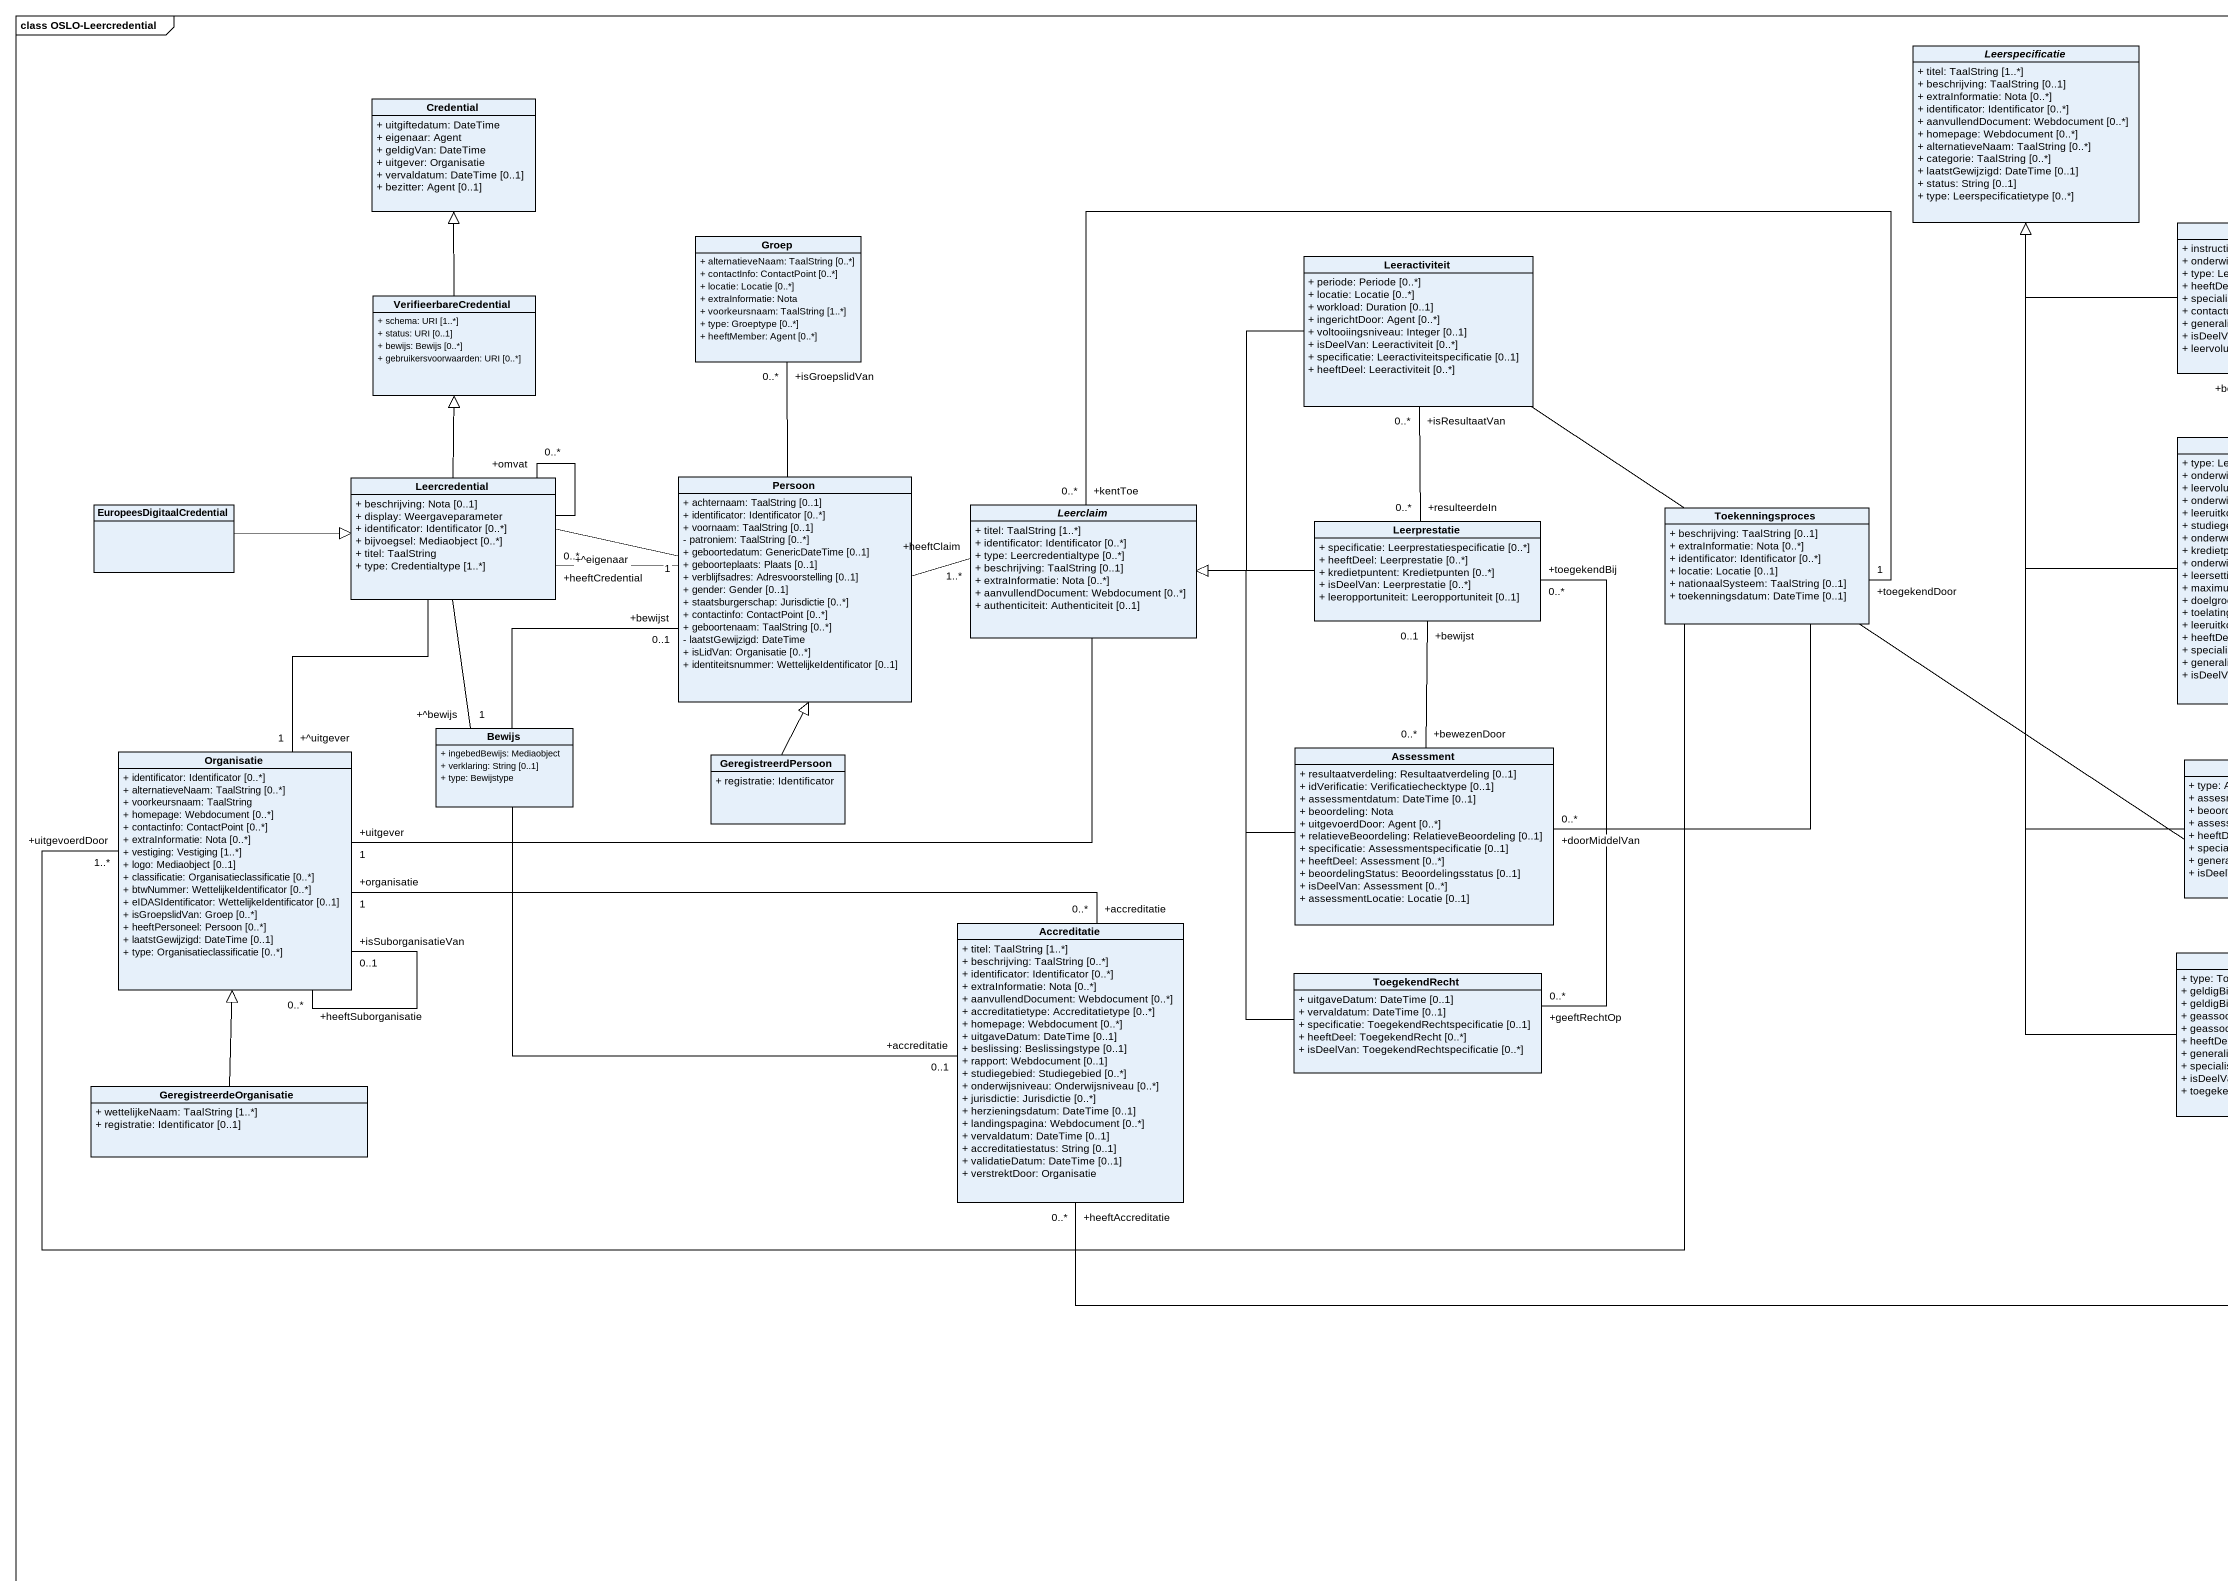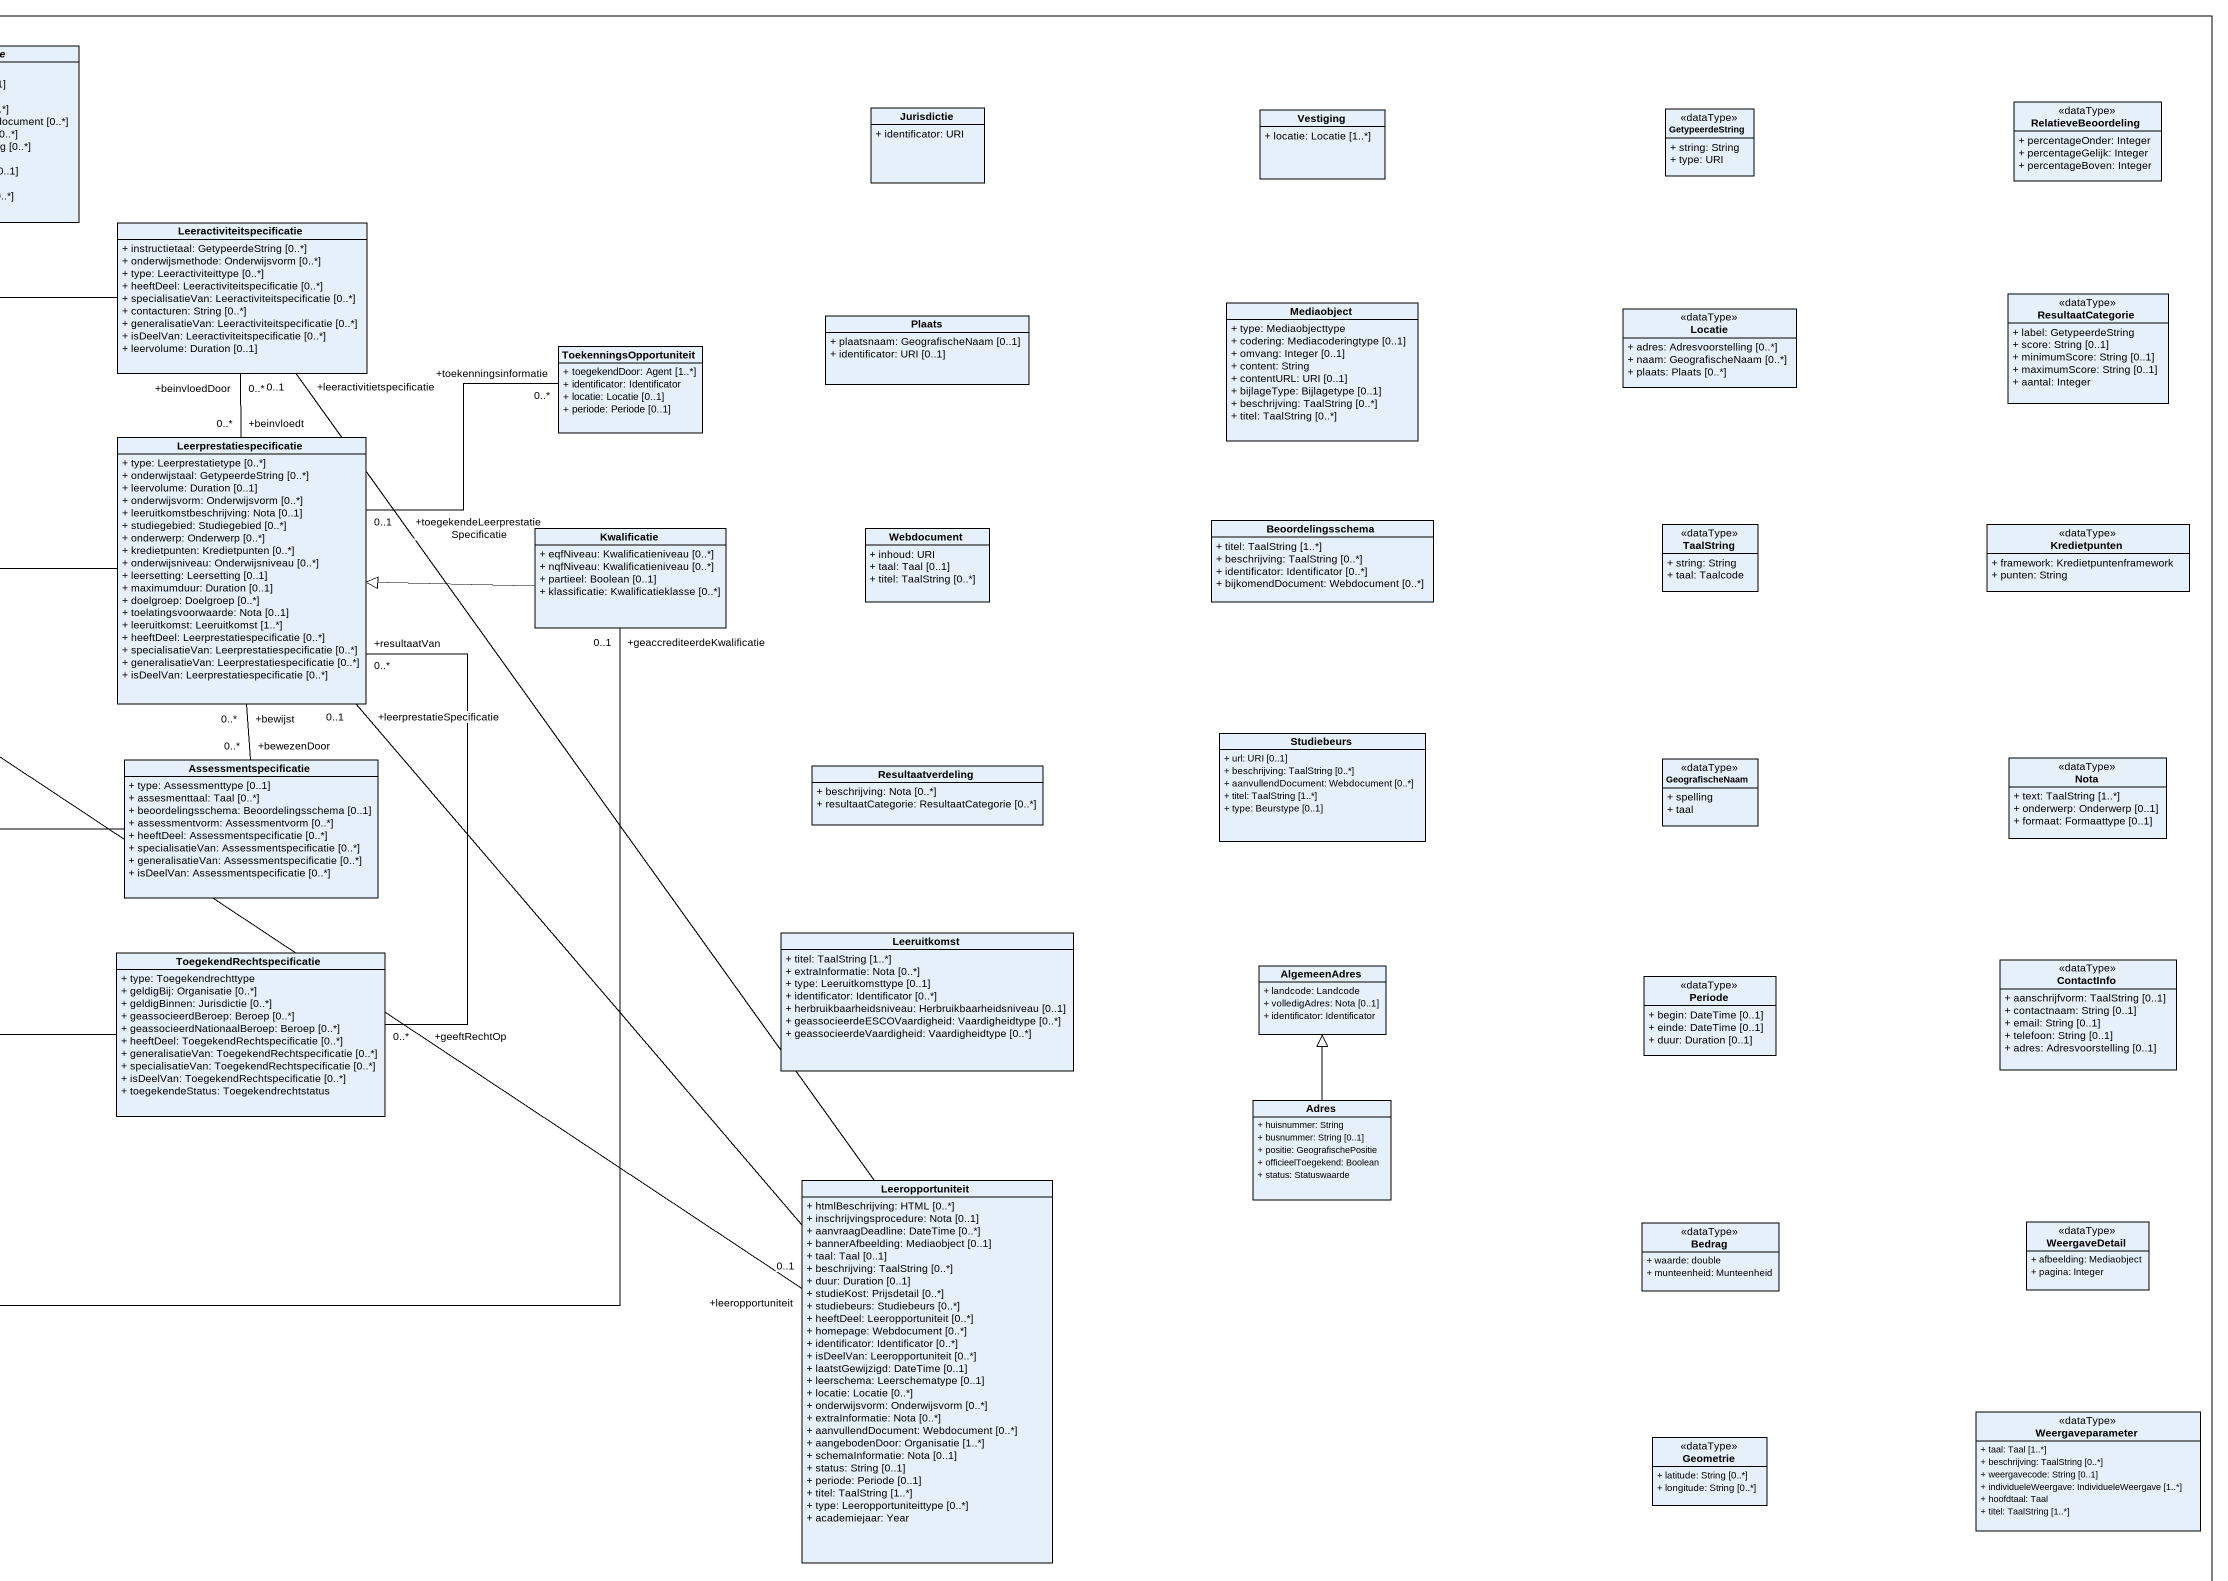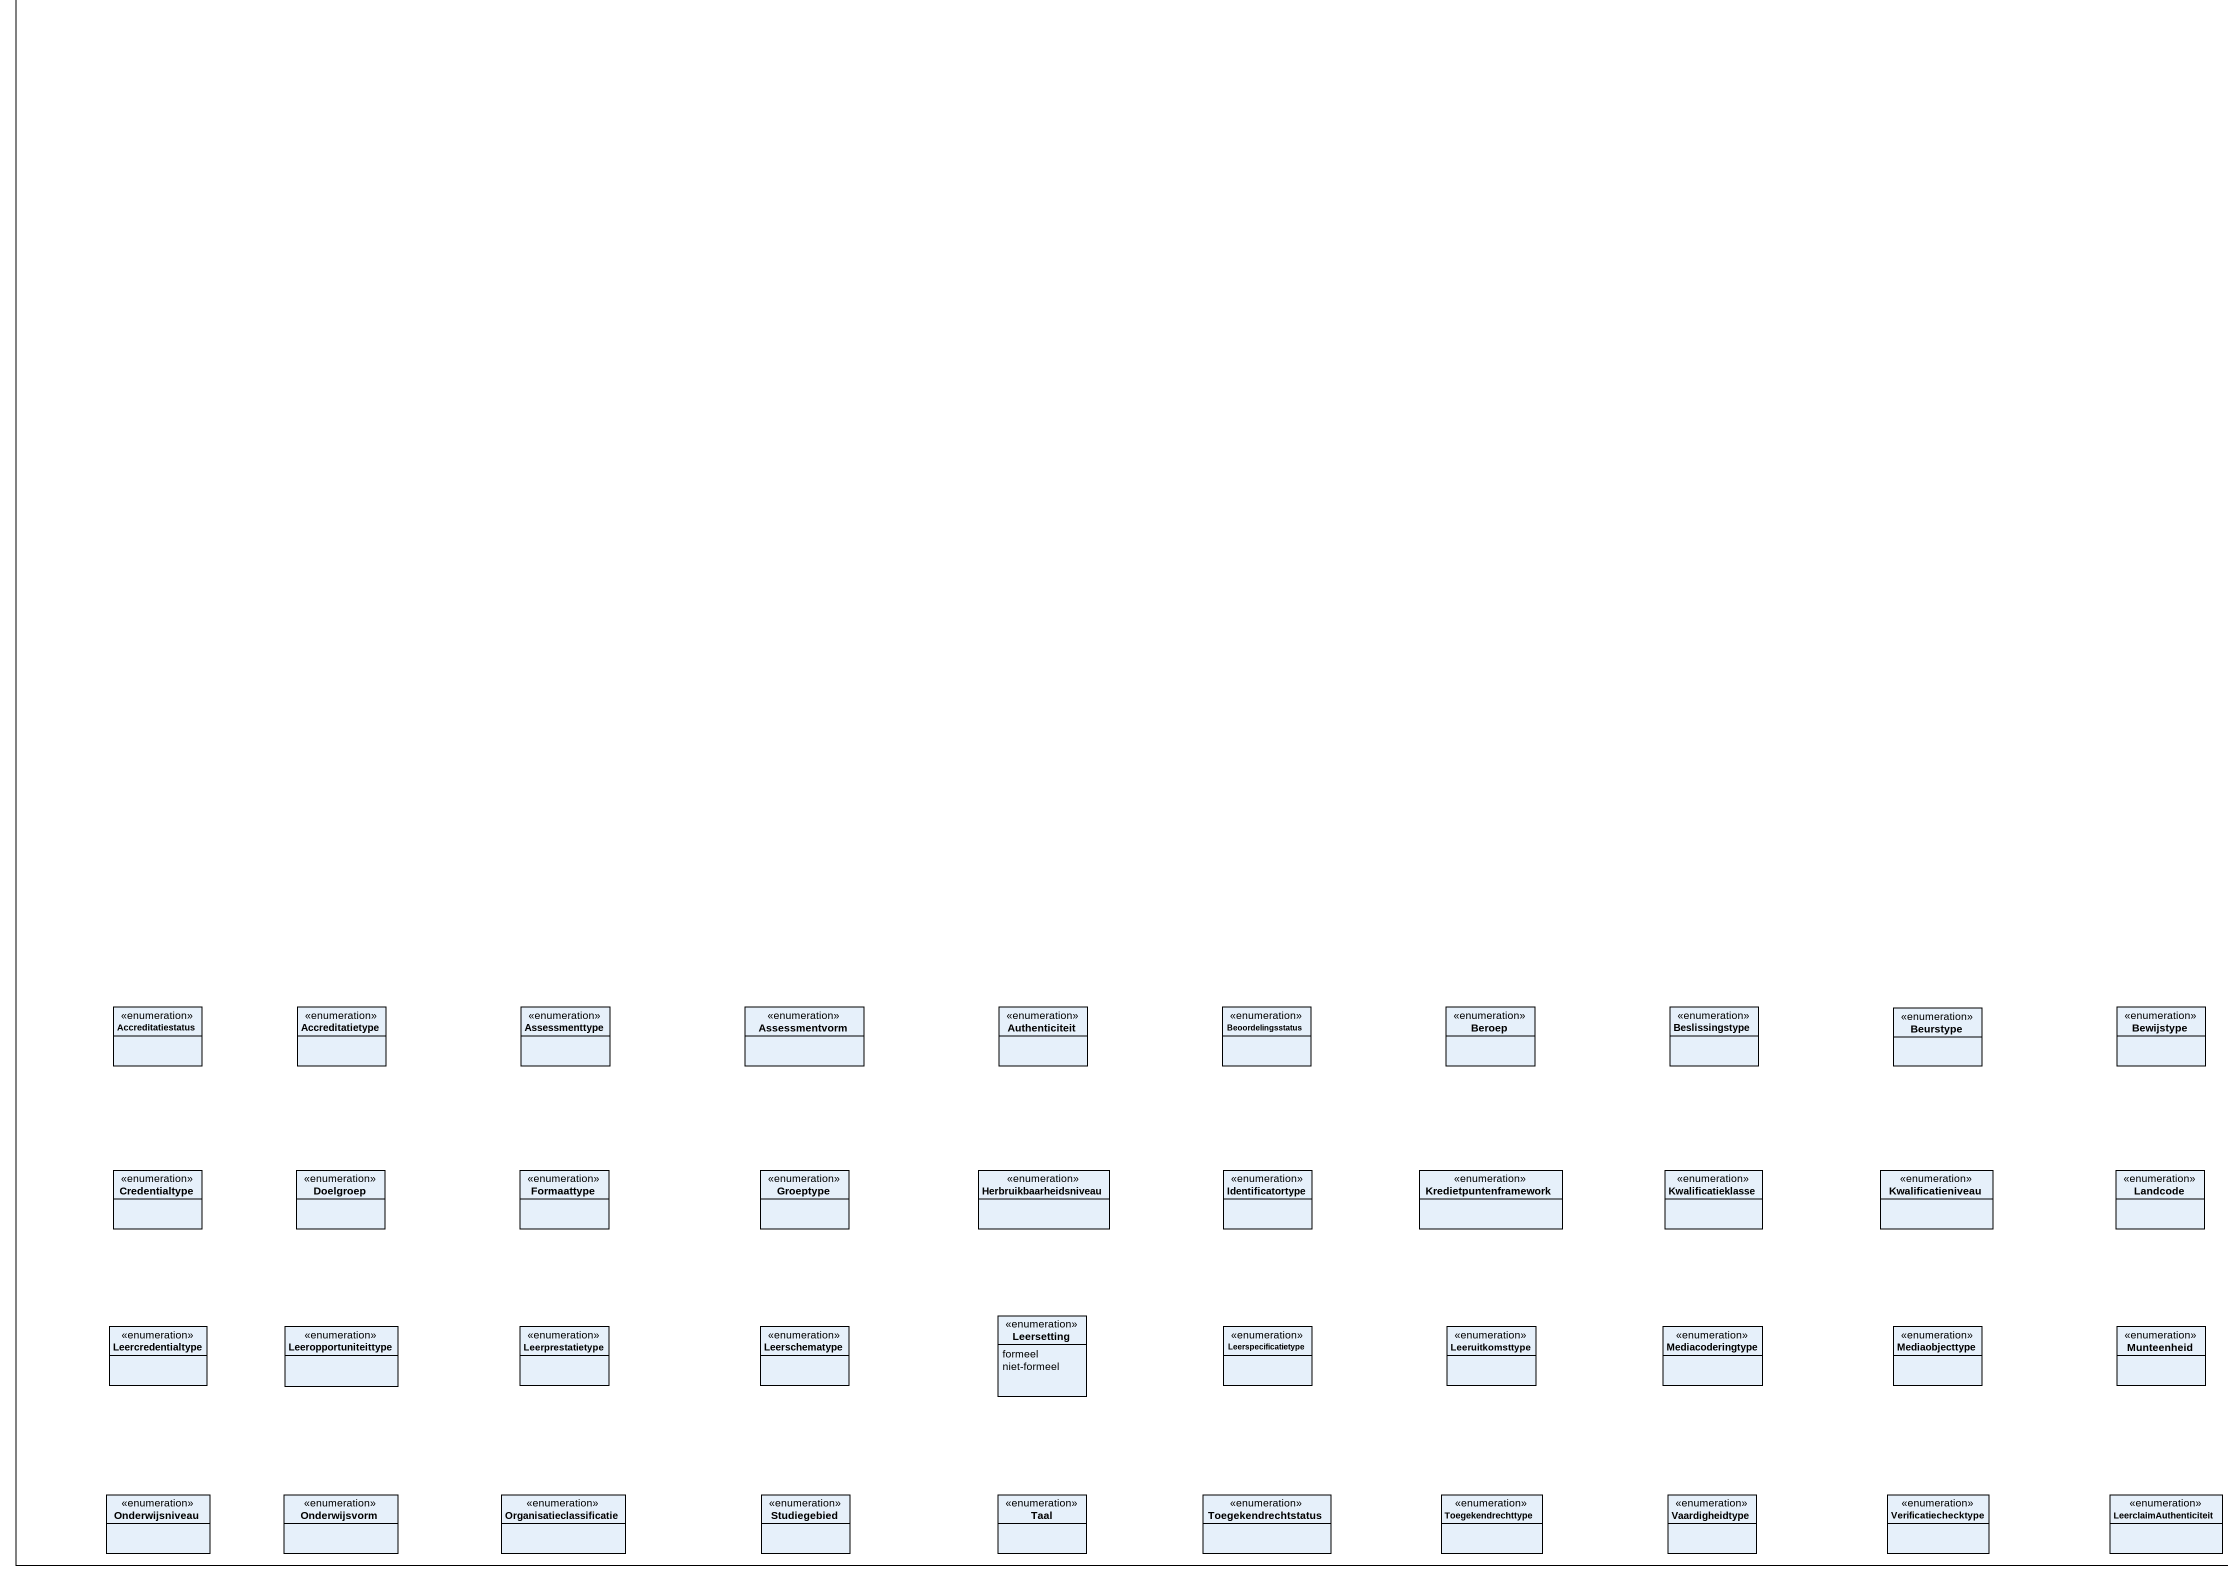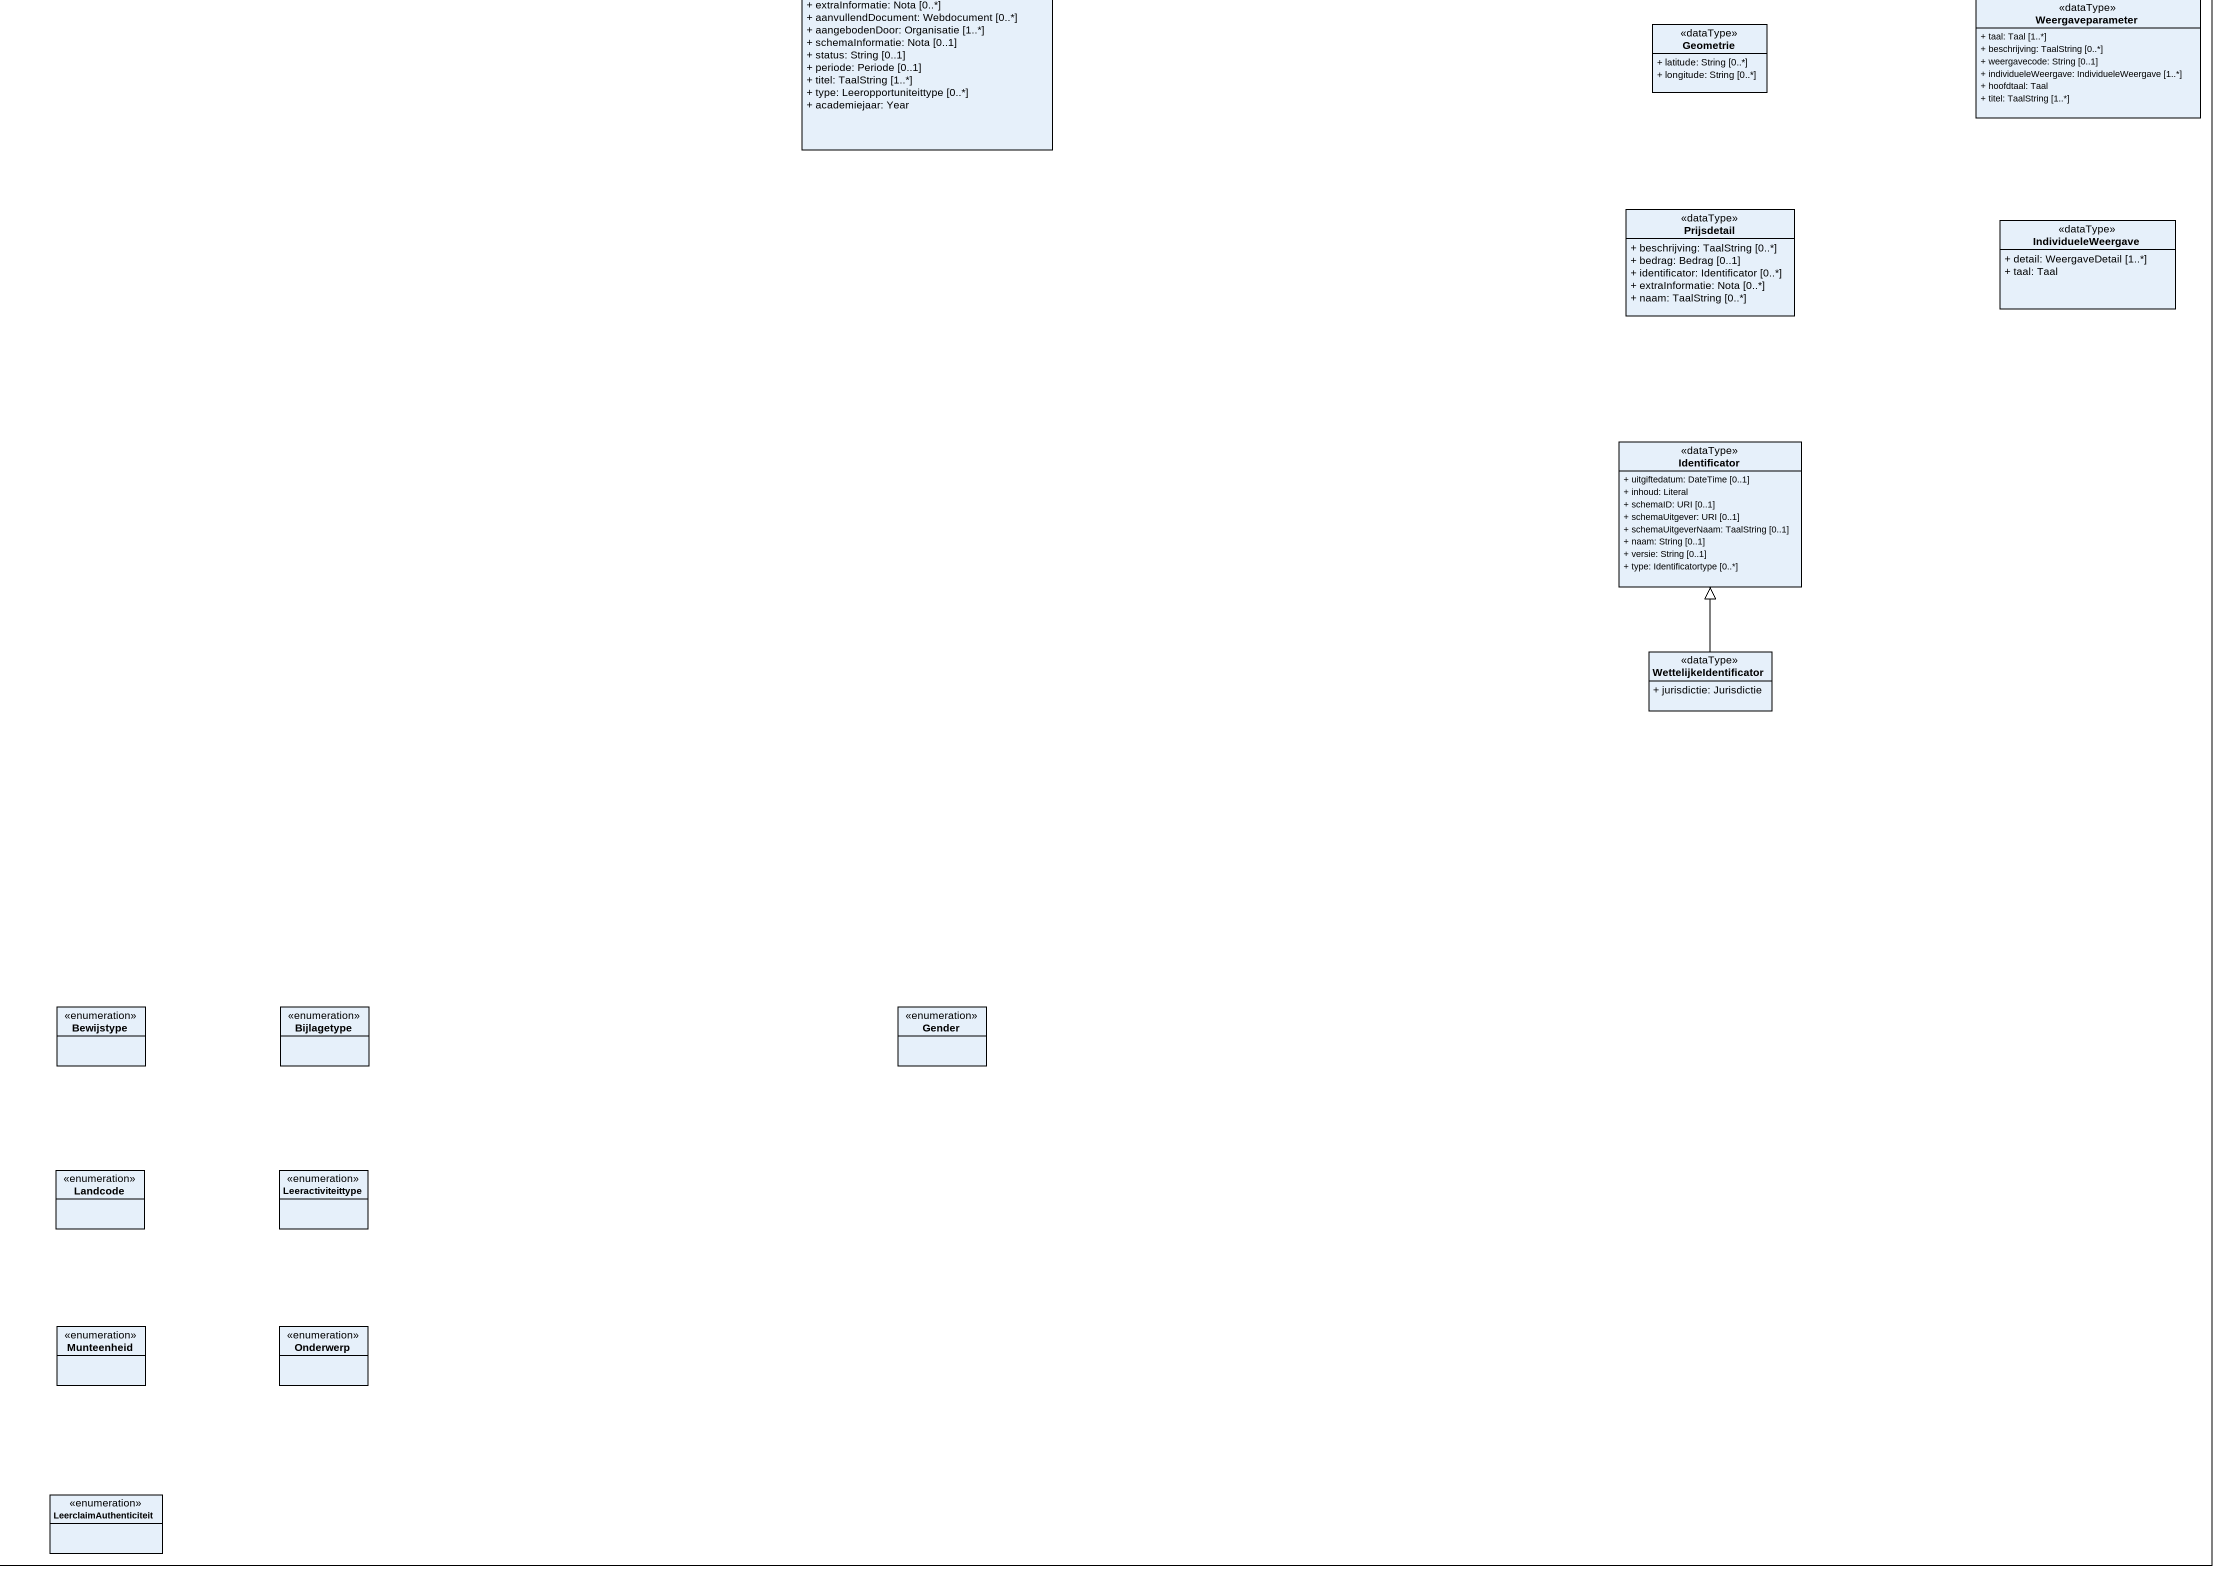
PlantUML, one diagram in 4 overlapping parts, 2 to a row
@startuml
mainframe class OSLO-Leercredential
hide circle
hide empty members
skinparam classAttributeIconSize 0
abstract class Leerspecificatie {
  + titel: TaalString [1..*]
  + beschrijving: TaalString [0..1]
  + extraInformatie: Nota [0..*]
  + identificator: Identificator [0..*]
  + aanvullendDocument: Webdocument [0..*]
  + homepage: Webdocument [0..*]
  + alternatieveNaam: TaalString [0..*]
  + categorie: TaalString [0..*]
  + laatstGewijzigd: DateTime [0..1]
  + status: String [0..1]
  + type: Leerspecificatietype [0..*]
}
class Credential {
  + uitgiftedatum: DateTime
  + eigenaar: Agent
  + geldigVan: DateTime
  + uitgever: Organisatie
  + vervaldatum: DateTime [0..1]
  + bezitter: Agent [0..1]
}
class Jurisdictie {
  + identificator: URI
}
class Vestiging {
  + locatie: Locatie [1..*]
}
class GetypeerdeString <<dataType>> {
  + string: String
  + type: URI
}
class RelatieveBeoordeling <<dataType>> {
  + percentageOnder: Integer
  + percentageGelijk: Integer
  + percentageBoven: Integer
}
class Groep {
  + alternatieveNaam: TaalString [0..*]
  + contactInfo: ContactPoint [0..*]
  + locatie: Locatie [0..*]
  + extraInformatie: Nota
  + voorkeursnaam: TaalString [1..*]
  + type: Groeptype [0..*]
  + heeftMember: Agent [0..*]
}
class Leeractiviteitspecificatie {
  + instructietaal: GetypeerdeString [0..*]
  + onderwijsmethode: Onderwijsvorm [0..*]
  + type: Leeractiviteittype [0..*]
  + heeftDeel: Leeractiviteitspecificatie [0..*]
  + specialisatieVan: Leeractiviteitspecificatie [0..*]
  + contacturen: String [0..*]
  + generalisatieVan: Leeractiviteitspecificatie [0..*]
  + isDeelVan: Leeractiviteitspecificatie [0..*]
  + leervolume: Duration [0..1]
}
class Leeractiviteit {
  + periode: Periode [0..*]
  + locatie: Locatie [0..*]
  + workload: Duration [0..1]
  + ingerichtDoor: Agent [0..*]
  + voltooiingsniveau: Integer [0..1]
  + isDeelVan: Leeractiviteit [0..*]
  + specificatie: Leeractiviteitspecificatie [0..1]
  + heeftDeel: Leeractiviteit [0..*]
}
class VerifieerbareCredential {
  + schema: URI [1..*]
  + status: URI [0..1]
  + bewijs: Bewijs [0..*]
  + gebruikersvoorwaarden: URI [0..*]
}
class Plaats {
  + plaatsnaam: GeografischeNaam [0..1]
  + identificator: URI [0..1]
}
class Mediaobject {
  + type: Mediaobjecttype
  + codering: Mediacoderingtype [0..1]
  + omvang: Integer [0..1]
  + content: String
  + contentURL: URI [0..1]
  + bijlageType: Bijlagetype [0..1]
  + beschrijving: TaalString [0..*]
  + titel: TaalString [0..*]
}
class Locatie <<dataType>> {
  + adres: Adresvoorstelling [0..*]
  + naam: GeografischeNaam [0..*]
  + plaats: Plaats [0..*]
}
class ResultaatCategorie <<dataType>> {
  + label: GetypeerdeString
  + score: String [0..1]
  + minimumScore: String [0..1]
  + maximumScore: String [0..1]
  + aantal: Integer
}
class ToekenningsOpportuniteit {
  + toegekendDoor: Agent [1..*]
  + identificator: Identificator
  + locatie: Locatie [0..1]
  + periode: Periode [0..1]
}
class Leerprestatiespecificatie {
  + type: Leerprestatietype [0..*]
  + onderwijstaal: GetypeerdeString [0..*]
  + leervolume: Duration [0..1]
  + onderwijsvorm: Onderwijsvorm [0..*]
  + leeruitkomstbeschrijving: Nota [0..1]
  + studiegebied: Studiegebied [0..*]
  + onderwerp: Onderwerp [0..*]
  + kredietpunten: Kredietpunten [0..*]
  + onderwijsniveau: Onderwijsniveau [0..*]
  + leersetting: Leersetting [0..1]
  + maximumduur: Duration [0..1]
  + doelgroep: Doelgroep [0..*]
  + toelatingsvoorwaarde: Nota [0..1]
  + leeruitkomst: Leeruitkomst [1..*]
  + heeftDeel: Leerprestatiespecificatie [0..*]
  + specialisatieVan: Leerprestatiespecificatie [0..*]
  + generalisatieVan: Leerprestatiespecificatie [0..*]
  + isDeelVan: Leerprestatiespecificatie [0..*]
}
class EuropeesDigitaalCredential
class Leercredential {
  + beschrijving: Nota [0..1]
  + display: Weergaveparameter
  + identificator: Identificator [0..*]
  + bijvoegsel: Mediaobject [0..*]
  + titel: TaalString
  + type: Credentialtype [1..*]
}
class Persoon {
  + achternaam: TaalString [0..1]
  + identificator: Identificator [0..*]
  + voornaam: TaalString [0..1]
  - patroniem: TaalString [0..*]
  + geboortedatum: GenericDateTime [0..1]
  + geboorteplaats: Plaats [0..1]
  + verblijfsadres: Adresvoorstelling [0..1]
  + gender: Gender [0..1]
  + staatsburgerschap: Jurisdictie [0..*]
  + contactinfo: ContactPoint [0..*]
  + geboortenaam: TaalString [0..*]
  - laatstGewijzigd: DateTime
  + isLidVan: Organisatie [0..*]
  + identiteitsnummer: WettelijkeIdentificator [0..1]
}
abstract class Leerclaim {
  + titel: TaalString [1..*]
  + identificator: Identificator [0..*]
  + type: Leercredentialtype [0..*]
  + beschrijving: TaalString [0..1]
  + extraInformatie: Nota [0..*]
  + aanvullendDocument: Webdocument [0..*]
  + authenticiteit: Authenticiteit [0..1]
}
class Toekenningsproces {
  + beschrijving: TaalString [0..1]
  + extraInformatie: Nota [0..*]
  + identificator: Identificator [0..*]
  + locatie: Locatie [0..1]
  + nationaalSysteem: TaalString [0..1]
  + toekenningsdatum: DateTime [0..1]
}
class Leerprestatie {
  + specificatie: Leerprestatiespecificatie [0..*]
  + heeftDeel: Leerprestatie [0..*]
  + kredietpuntent: Kredietpunten [0..*]
  + isDeelVan: Leerprestatie [0..*]
  + leeropportuniteit: Leeropportuniteit [0..1]
}
class Kwalificatie {
  + eqfNiveau: Kwalificatieniveau [0..*]
  + nqfNiveau: Kwalificatieniveau [0..*]
  + partieel: Boolean [0..1]
  + klassificatie: Kwalificatieklasse [0..*]
}
class Webdocument {
  + inhoud: URI
  + taal: Taal [0..1]
  + titel: TaalString [0..*]
}
class Beoordelingsschema {
  + titel: TaalString [1..*]
  + beschrijving: TaalString [0..*]
  + identificator: Identificator [0..*]
  + bijkomendDocument: Webdocument [0..*]
}
class TaalString <<dataType>> {
  + string: String
  + taal: Taalcode
}
class Kredietpunten <<dataType>> {
  + framework: Kredietpuntenframework
  + punten: String
}
class Bewijs {
  + ingebedBewijs: Mediaobject
  + verklaring: String [0..1]
  + type: Bewijstype
}
class Studiebeurs {
  + url: URI [0..1]
  + beschrijving: TaalString [0..*]
  + aanvullendDocument: Webdocument [0..*]
  + titel: TaalString [1..*]
  + type: Beurstype [0..1]
}
class Organisatie {
  + identificator: Identificator [0..*]
  + alternatieveNaam: TaalString [0..*]
  + voorkeursnaam: TaalString
  + homepage: Webdocument [0..*]
  + contactinfo: ContactPoint [0..*]
  + extraInformatie: Nota [0..*]
  + vestiging: Vestiging [1..*]
  + logo: Mediaobject [0..1]
  + classificatie: Organisatieclassificatie [0..*]
  + btwNummer: WettelijkeIdentificator [0..*]
  + eIDASIdentificator: WettelijkeIdentificator [0..1]
  + isGroepslidVan: Groep [0..*]
  + heeftPersoneel: Persoon [0..*]
  + laatstGewijzigd: DateTime [0..1]
  + type: Organisatieclassificatie [0..*]
}
class GeregistreerdPersoon {
  + registratie: Identificator
}
class Assessment {
  + resultaatverdeling: Resultaatverdeling [0..1]
  + idVerificatie: Verificatiechecktype [0..1]
  + assessmentdatum: DateTime [0..1]
  + beoordeling: Nota
  + uitgevoerdDoor: Agent [0..*]
  + relatieveBeoordeling: RelatieveBeoordeling [0..1]
  + specificatie: Assessmentspecificatie [0..1]
  + heeftDeel: Assessment [0..*]
  + beoordelingStatus: Beoordelingsstatus [0..1]
  + isDeelVan: Assessment [0..*]
  + assessmentLocatie: Locatie [0..1]
}
class Assessmentspecificatie {
  + type: Assessmenttype [0..1]
  + assesmenttaal: Taal [0..*]
  + beoordelingsschema: Beoordelingsschema [0..1]
  + assessmentvorm: Assessmentvorm [0..*]
  + heeftDeel: Assessmentspecificatie [0..*]
  + specialisatieVan: Assessmentspecificatie [0..*]
  + generalisatieVan: Assessmentspecificatie [0..*]
  + isDeelVan: Assessmentspecificatie [0..*]
}
class Resultaatverdeling {
  + beschrijving: Nota [0..*]
  + resultaatCategorie: ResultaatCategorie [0..*]
}
class GeografischeNaam <<dataType>> {
  + spelling
  + taal
}
class Nota <<dataType>> {
  + text: TaalString [1..*]
  + onderwerp: Onderwerp [0..1]
  + formaat: Formaattype [0..1]
}
class Accreditatie {
  + titel: TaalString [1..*]
  + beschrijving: TaalString [0..*]
  + identificator: Identificator [0..*]
  + extraInformatie: Nota [0..*]
  + aanvullendDocument: Webdocument [0..*]
  + accreditatietype: Accreditatietype [0..*]
  + homepage: Webdocument [0..*]
  + uitgaveDatum: DateTime [0..1]
  + beslissing: Beslissingstype [0..1]
  + rapport: Webdocument [0..1]
  + studiegebied: Studiegebied [0..*]
  + onderwijsniveau: Onderwijsniveau [0..*]
  + jurisdictie: Jurisdictie [0..*]
  + herzieningsdatum: DateTime [0..1]
  + landingspagina: Webdocument [0..*]
  + vervaldatum: DateTime [0..1]
  + accreditatiestatus: String [0..1]
  + validatieDatum: DateTime [0..1]
  + verstrektDoor: Organisatie
}
class ToegekendRechtspecificatie {
  + type: Toegekendrechttype
  + geldigBij: Organisatie [0..*]
  + geldigBinnen: Jurisdictie [0..*]
  + geassocieerdBeroep: Beroep [0..*]
  + geassocieerdNationaalBeroep: Beroep [0..*]
  + heeftDeel: ToegekendRechtspecificatie [0..*]
  + generalisatieVan: ToegekendRechtspecificatie [0..*]
  + specialisatieVan: ToegekendRechtspecificatie [0..*]
  + isDeelVan: ToegekendRechtspecificatie [0..*]
  + toegekendeStatus: Toegekendrechtstatus
}
class Leeruitkomst {
  + titel: TaalString [1..*]
  + extraInformatie: Nota [0..*]
  + type: Leeruitkomsttype [0..1]
  + identificator: Identificator [0..*]
  + herbruikbaarheidsniveau: Herbruikbaarheidsniveau [0..1]
  + geassocieerdeESCOVaardigheid: Vaardigheidtype [0..*]
  + geassocieerdeVaardigheid: Vaardigheidtype [0..*]
}
class ToegekendRecht {
  + uitgaveDatum: DateTime [0..1]
  + vervaldatum: DateTime [0..1]
  + specificatie: ToegekendRechtspecificatie [0..1]
  + heeftDeel: ToegekendRecht [0..*]
  + isDeelVan: ToegekendRechtspecificatie [0..*]
}
class AlgemeenAdres {
  + landcode: Landcode
  + volledigAdres: Nota [0..1]
  + identificator: Identificator
}
class Periode <<dataType>> {
  + begin: DateTime [0..1]
  + einde: DateTime [0..1]
  + duur: Duration [0..1]
}
class ContactInfo <<dataType>> {
  + aanschrijfvorm: TaalString [0..1]
  + contactnaam: String [0..1]
  + email: String [0..1]
  + telefoon: String [0..1]
  + adres: Adresvoorstelling [0..1]
}
class GeregistreerdeOrganisatie {
  + wettelijkeNaam: TaalString [1..*]
  + registratie: Identificator [0..1]
}
class Adres {
  + huisnummer: String
  + busnummer: String [0..1]
  + positie: GeografischePositie
  + officieelToegekend: Boolean
  + status: Statuswaarde
}
class Leeropportuniteit {
  + htmlBeschrijving: HTML [0..*]
  + inschrijvingsprocedure: Nota [0..1]
  + aanvraagDeadline: DateTime [0..*]
  + bannerAfbeelding: Mediaobject [0..1]
  + taal: Taal [0..1]
  + beschrijving: TaalString [0..*]
  + duur: Duration [0..1]
  + studieKost: Prijsdetail [0..*]
  + studiebeurs: Studiebeurs [0..*]
  + heeftDeel: Leeropportuniteit [0..*]
  + homepage: Webdocument [0..*]
  + identificator: Identificator [0..*]
  + isDeelVan: Leeropportuniteit [0..*]
  + laatstGewijzigd: DateTime [0..1]
  + leerschema: Leerschematype [0..1]
  + locatie: Locatie [0..*]
  + onderwijsvorm: Onderwijsvorm [0..*]
  + extraInformatie: Nota [0..*]
  + aanvullendDocument: Webdocument [0..*]
  + aangebodenDoor: Organisatie [1..*]
  + schemaInformatie: Nota [0..1]
  + status: String [0..1]
  + periode: Periode [0..1]
  + titel: TaalString [1..*]
  + type: Leeropportuniteittype [0..*]
  + academiejaar: Year
}
class Bedrag <<dataType>> {
  + waarde: double
  + munteenheid: Munteenheid
}
class WeergaveDetail <<dataType>> {
  + afbeelding: Mediaobject
  + pagina: Integer
}
class Geometrie <<dataType>> {
  + latitude: String [0..*]
  + longitude: String [0..*]
}
class Weergaveparameter <<dataType>> {
  + taal: Taal [1..*]
  + beschrijving: TaalString [0..*]
  + weergavecode: String [0..1]
  + individueleWeergave: IndividueleWeergave [1..*]
  + hoofdtaal: Taal
  + titel: TaalString [1..*]
}
class Prijsdetail <<dataType>> {
  + beschrijving: TaalString [0..*]
  + bedrag: Bedrag [0..1]
  + identificator: Identificator [0..*]
  + extraInformatie: Nota [0..*]
  + naam: TaalString [0..*]
}
class IndividueleWeergave <<dataType>> {
  + detail: WeergaveDetail [1..*]
  + taal: Taal
}
class Identificator <<dataType>> {
  + uitgiftedatum: DateTime [0..1]
  + inhoud: Literal
  + schemaID: URI [0..1]
  + schemaUitgever: URI [0..1]
  + schemaUitgeverNaam: TaalString [0..1]
  + naam: String [0..1]
  + versie: String [0..1]
  + type: Identificatortype [0..*]
}
class WettelijkeIdentificator <<dataType>> {
  + jurisdictie: Jurisdictie
}
enum Accreditatiestatus
enum Accreditatietype
enum Assessmenttype
enum Assessmentvorm
enum Authenticiteit
enum Beoordelingsstatus
enum Beroep
enum Beslissingstype
enum Beurstype
enum Bewijstype
enum Bijlagetype
enum Gender
enum Credentialtype
enum Doelgroep
enum Formaattype
enum Groeptype
enum Herbruikbaarheidsniveau
enum Identificatortype
enum Kredietpuntenframework
enum Kwalificatieklasse
enum Kwalificatieniveau
enum Landcode
enum Leeractiviteittype
enum Leersetting {
  formeel
  niet-formeel
}
enum Leercredentialtype
enum Leeropportuniteittype
enum Leerprestatietype
enum Leerschematype
enum Leerspecificatietype
enum Leeruitkomsttype
enum Mediacoderingtype
enum Mediaobjecttype
enum Munteenheid
enum Onderwerp
enum Onderwijsniveau
enum Onderwijsvorm
enum Organisatieclassificatie
enum Studiegebied
enum Taal
enum Toegekendrechtstatus
enum Toegekendrechttype
enum Vaardigheidtype
enum Verificatiechecktype
enum LeerclaimAuthenticiteit
Leeractiviteitspecificatie -left-|> Leerspecificatie
Leeractiviteit --|> Leerclaim
Leeractiviteit "+isResultaatVan\n0..*" -- "+resulteerdeIn\n0..*" Leerprestatie
Leeractiviteit -- "+leeropportuniteit\n0..1" Leeropportuniteit
VerifieerbareCredential -up-|> Credential
ToekenningsOpportuniteit "+toekenningsinformatie\n0..*" -left- "+toegekendeLeerprestatieSpecificatie\n0..1" Leerprestatiespecificatie
Leerprestatiespecificatie -up-|> Leerspecificatie
Leerprestatiespecificatie "+beinvloedt\n0..*" -up- "+beinvloedDoor\n0..*" Leeractiviteitspecificatie
Leerprestatiespecificatie "+bewijst\n0..*" -- "+bewezenDoor\n0..*" Assessmentspecificatie
Leerprestatiespecificatie "+resultaatVan\n0..*" -- "+geeftRechtOp\n0..*" ToegekendRechtspecificatie
EuropeesDigitaalCredential -right-|> Leercredential
Leercredential -up-|> VerifieerbareCredential
Leercredential -- "+omvat\n0..*" Leercredential
Leercredential -right- "+^eigenaar\n1" Persoon
Leercredential -- "+^bewijs\n1" Bewijs
Leercredential -- "+^uitgever\n1" Organisatie
Persoon -up- "+isGroepslidVan\n0..*" Groep
Persoon -left- "+heeftCredential\n0..*" Leercredential
Persoon -right- "+heeftClaim\n1..*" Leerclaim
Leerclaim -left- "+uitgever\n1" Organisatie
Toekenningsproces "+toegekendDoor\n1" -left- "+kentToe\n0..*" Leerclaim
Toekenningsproces -left- "+uitgevoerdDoor\n1..*" Organisatie
Toekenningsproces -- "+doorMiddelVan\n0..*" Assessment
Leerprestatie -left-|> Leerclaim
Leerprestatie "+bewijst\n0..1" -- "+bewezenDoor\n0..*" Assessment
Leerprestatie "+toegekendBij\n0..*" -- "+geeftRechtOp\n0..*" ToegekendRecht
Kwalificatie -left-|> Leerprestatiespecificatie
Kwalificatie "+geaccrediteerdeKwalificatie\n0..1" -left- "+heeftAccreditatie\n0..*" Accreditatie
Bewijs -up- "+bewijst\n0..1" Persoon
Bewijs -right- "+accreditatie\n0..1" Accreditatie
Organisatie "+heeftSuborganisatie\n0..*" -- "+isSuborganisatieVan\n0..1" Organisatie
Organisatie "+organisatie\n1" -right- "+accreditatie\n0..*" Accreditatie
GeregistreerdPersoon -up-|> Persoon
Assessment -up-|> Leerclaim
Assessmentspecificatie -up-|> Leerspecificatie
ToegekendRechtspecificatie -up-|> Leerspecificatie
ToegekendRecht -up-|> Leerclaim
GeregistreerdeOrganisatie -up-|> Organisatie
Adres -up-|> AlgemeenAdres
Leeropportuniteit -up- "+leeractivitietspecificatie\n0..1" Leeractiviteitspecificatie
Leeropportuniteit -up- "+leerprestatieSpecificatie\n0..1" Leerprestatiespecificatie
WettelijkeIdentificator -up-|> Identificator
@enduml
